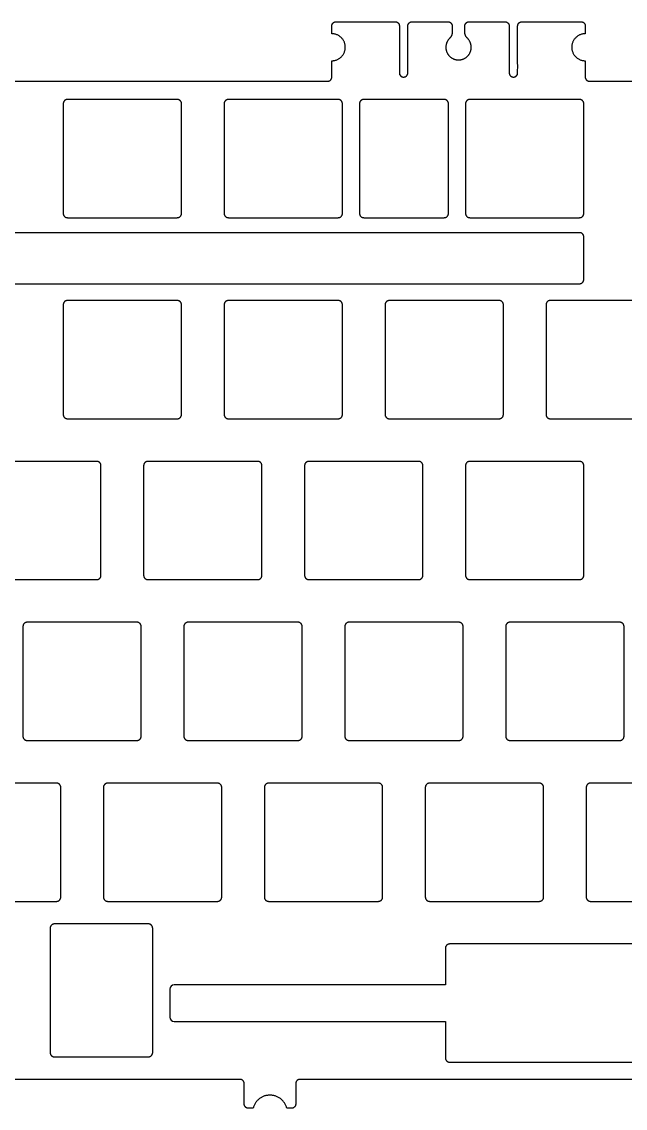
# Model space of a CAD drawing. Header units: millimetres. Extents: x 0 to 347, y 0 to 132.
# Drawn here: x 73.7 to 145.2, y 3 to 131.7 of the extents above; entities that cross this region are included whole.
import ezdxf

# ---------------------------------------------------------------- set-up
doc = ezdxf.new("R2010")
doc.units = ezdxf.units.MM
doc.layers.add('默认', color=7, linetype='Continuous', true_color=0x000000)

msp = doc.modelspace()

# ---------------------------------------------------------------- linework, layer by layer
at = {"layer": '默认'}
for p, q in [((110.42, 125.14), (110.42, 127.07)), ((140.42, 127.07), (140.42, 125.14)), ((100.05, 3.53), (100.05, 5.95)), ((106.15, 5.95), (106.15, 3.53))]:
    msp.add_line(p, q, dxfattribs=at)
for points in [[(123.87, 21.98), (123.87, 17.65), (91.75, 17.65)], [(91.25, 17.15), (91.25, 13.81)], [(91.75, 13.31), (123.87, 13.31), (123.87, 8.98)]]:
    msp.add_lwpolyline(points, dxfattribs=at)
for centre, start, end in [((91.75, 17.15), 90, 180), ((91.75, 13.81), 180, 270)]:
    msp.add_arc(centre, 0.5, start, end, dxfattribs=at)
for points, weights, knots in [([(110.42, 131.19), (110.42, 131.4), (110.57, 131.55), (110.72, 131.69), (110.92, 131.69)], [1, 0.923879485441, 1, 0.923879485441, 1], [312.8243734, 312.8243734, 312.8243734, 313.2170726, 313.2170726, 313.6097718, 313.6097718, 313.6097718]), ([(117.92, 131.69), (118.13, 131.69), (118.28, 131.55), (118.42, 131.4), (118.42, 131.19)], [1, 0.923879360961, 1, 0.923879360961, 1], [320.6097619, 320.6097619, 320.6097619, 321.0024615, 321.0024615, 321.395161, 321.395161, 321.395161]), ([(119.42, 125.64), (119.42, 129.65), (119.42, 131.19), (119.42, 131.69), (119.92, 131.69)], [1, 1, 1, 0.707106931198, 1], [326.971631, 326.971631, 326.971631, 330.977308, 330.977308, 331.762706, 331.762706, 331.762706]), ([(126.17, 131.19), (126.17, 131.4), (126.32, 131.55), (126.47, 131.69), (126.67, 131.69)], [1, 0.923804026725, 1, 0.923804026725, 1], [346.5327261, 346.5327261, 346.5327261, 346.9256224, 346.9256224, 347.3185187, 347.3185187, 347.3185187]), ([(130.92, 131.69), (131.42, 131.69), (131.42, 131.19), (131.42, 129.65), (131.42, 125.64)], [1, 0.707107589089, 1, 1, 1], [351.568134, 351.568134, 351.568134, 352.353531, 352.353531, 356.35921, 356.35921, 356.35921]), ([(132.42, 131.19), (132.42, 131.4), (132.57, 131.55), (132.72, 131.69), (132.92, 131.69)], [1, 0.923879313896, 1, 0.923879313896, 1], [361.9356802, 361.9356802, 361.9356802, 362.3283798, 362.3283798, 362.7210795, 362.7210795, 362.7210795]), ([(110.42, 127.07), (112.02, 127.07), (112.02, 128.67), (112.02, 130.27), (110.42, 130.27)], [1, 0.707109321085, 1.00000718393, 0.707109321085, 1], [307.129267, 307.129267, 307.129267, 309.642541, 309.642541, 312.155815, 312.155815, 312.155815]), ([(118.42, 131.19), (118.42, 129.65), (118.42, 125.64), (118.42, 125.43), (118.57, 125.29), (118.72, 125.14), (118.92, 125.14), (119.42, 125.14), (119.42, 125.64)], [1, 1, 1, 0.923879313885, 1, 0.923879313885, 1, 0.707107589127, 1], [321.395161, 321.395161, 321.395161, 325.400835, 325.400835, 325.793535, 325.793535, 326.186234, 326.186234, 326.971631, 326.971631, 326.971631]), ([(131.42, 125.64), (131.42, 125.14), (131.92, 125.14), (132.13, 125.14), (132.28, 125.29), (132.42, 125.43), (132.42, 125.64), (132.42, 129.65), (132.42, 131.19)], [1, 0.707107589127, 1, 0.923879313885, 1, 0.923879313885, 1, 1, 1], [356.35921, 356.35921, 356.35921, 357.144607, 357.144607, 357.537306, 357.537306, 357.930006, 357.930006, 361.93568, 361.93568, 361.93568]), ([(140.42, 130.27), (138.82, 130.27), (138.82, 128.67), (138.82, 127.07), (140.42, 127.07)], [1, 0.707111860992, 1.00001436791, 0.707111860992, 1], [371.175026, 371.175026, 371.175026, 373.6883, 373.6883, 376.201574, 376.201574, 376.201574]), ([(124.37, 129.74), (123.65, 129.03), (124.03, 128.1), (124.41, 127.17), (125.42, 127.17), (126.43, 127.17), (126.81, 128.1), (127.19, 129.03), (126.47, 129.74)], [1, 0.830077996868, 1, 0.830077996869, 1, 0.830077996869, 1, 0.830077996869, 1], [338.118583, 338.118583, 338.118583, 339.893229, 339.893229, 341.667876, 341.667876, 343.442522, 343.442522, 345.217168, 345.217168, 345.217168]), ([(140.42, 125.14), (140.42, 124.93), (140.57, 124.79), (140.72, 124.64), (140.92, 124.64)], [1, 0.923879131434, 1, 0.923879131434, 1], [378.1283589, 378.1283589, 378.1283589, 378.521059, 378.521059, 378.9137591, 378.9137591, 378.9137591]), ([(105.09, 3.03), (104.7, 4.58), (103.1, 4.58), (101.5, 4.58), (101.11, 3.03)], [1, 0.82280332895, 1.08851835464, 0.82280332895, 1], [1100.510016, 1100.510016, 1100.510016, 1103.193783, 1103.193783, 1105.87755, 1105.87755, 1105.87755])]:
    msp.add_rational_spline(points, weights, degree=2, knots=knots, dxfattribs=at)
for points in [[(110.92, 131.69), (114.42, 131.69), (117.92, 131.69)], [(119.92, 131.69), (122.05, 131.69), (124.17, 131.69)], [(126.67, 131.69), (128.8, 131.69), (130.92, 131.69)], [(132.92, 131.69), (136.42, 131.69), (139.92, 131.69)], [(110.42, 130.27), (110.42, 130.73), (110.42, 131.19)], [(124.67, 131.19), (124.67, 130.82), (124.67, 130.45)], [(126.17, 130.45), (126.17, 130.82), (126.17, 131.19)], [(140.42, 131.19), (140.42, 130.73), (140.42, 130.27)], [(52.11, 124.64), (80.9, 124.64), (109.92, 124.64)], [(140.92, 124.64), (174.42, 124.64), (207.9, 124.64)], [(92.13, 122.49), (85.63, 122.49), (79.13, 122.49)], [(111.18, 122.49), (104.68, 122.49), (98.18, 122.49)], [(123.73, 122.49), (118.96, 122.49), (114.2, 122.49)], [(139.75, 122.49), (133.25, 122.49), (126.75, 122.49)], [(78.63, 121.99), (78.63, 115.49), (78.63, 108.99)], [(92.63, 108.99), (92.63, 115.49), (92.63, 121.99)], [(97.68, 121.99), (97.68, 115.49), (97.68, 108.99)], [(111.68, 108.99), (111.68, 115.49), (111.68, 121.99)], [(113.7, 121.99), (113.7, 115.49), (113.7, 108.99)], [(124.23, 108.99), (124.23, 115.49), (124.23, 121.99)], [(126.25, 121.99), (126.25, 115.49), (126.25, 108.99)], [(140.25, 108.99), (140.25, 115.49), (140.25, 121.99)], [(79.13, 108.49), (85.63, 108.49), (92.13, 108.49)], [(98.18, 108.49), (104.68, 108.49), (111.18, 108.49)], [(114.2, 108.49), (118.96, 108.49), (123.73, 108.49)], [(126.75, 108.49), (133.25, 108.49), (139.75, 108.49)], [(139.75, 106.71), (80.86, 106.71), (21.98, 106.71)], [(140.25, 101.17), (140.25, 103.69), (140.25, 106.21)], [(21.98, 100.67), (80.86, 100.67), (139.75, 100.67)], [(78.63, 98.18), (78.63, 91.68), (78.63, 85.18)], [(92.13, 98.68), (85.63, 98.68), (79.13, 98.68)], [(92.63, 85.18), (92.63, 91.68), (92.63, 98.18)], [(97.68, 98.18), (97.68, 91.68), (97.68, 85.18)], [(111.18, 98.68), (104.68, 98.68), (98.18, 98.68)], [(111.68, 85.18), (111.68, 91.68), (111.68, 98.18)], [(116.73, 98.18), (116.73, 91.68), (116.73, 85.18)], [(130.23, 98.68), (123.73, 98.68), (117.23, 98.68)], [(130.73, 85.18), (130.73, 91.68), (130.73, 98.18)], [(135.78, 98.18), (135.78, 91.68), (135.78, 85.18)], [(149.28, 98.68), (142.78, 98.68), (136.28, 98.68)], [(79.13, 84.68), (85.63, 84.68), (92.13, 84.68)], [(98.18, 84.68), (104.68, 84.68), (111.18, 84.68)], [(117.23, 84.68), (123.73, 84.68), (130.23, 84.68)], [(136.28, 84.68), (142.78, 84.68), (149.28, 84.68)], [(82.6, 79.63), (76.1, 79.63), (69.6, 79.63)], [(83.1, 66.13), (83.1, 72.63), (83.1, 79.13)], [(88.15, 79.13), (88.15, 72.63), (88.15, 66.13)], [(101.65, 79.63), (95.15, 79.63), (88.65, 79.63)], [(102.15, 66.13), (102.15, 72.63), (102.15, 79.13)], [(107.2, 79.13), (107.2, 72.63), (107.2, 66.13)], [(120.7, 79.63), (114.2, 79.63), (107.7, 79.63)], [(121.2, 66.13), (121.2, 72.63), (121.2, 79.13)], [(126.25, 79.13), (126.25, 72.63), (126.25, 66.13)], [(139.75, 79.63), (133.25, 79.63), (126.75, 79.63)], [(140.25, 66.13), (140.25, 72.63), (140.25, 79.13)], [(69.6, 65.63), (76.1, 65.63), (82.6, 65.63)], [(88.65, 65.63), (95.15, 65.63), (101.65, 65.63)], [(107.7, 65.63), (114.2, 65.63), (120.7, 65.63)], [(126.75, 65.63), (133.25, 65.63), (139.75, 65.63)], [(87.36, 60.58), (80.86, 60.58), (74.36, 60.58)], [(106.41, 60.58), (99.91, 60.58), (93.41, 60.58)], [(125.46, 60.58), (118.96, 60.58), (112.46, 60.58)], [(144.51, 60.58), (138.01, 60.58), (131.51, 60.58)], [(73.86, 60.08), (73.86, 53.58), (73.86, 47.08)], [(87.86, 47.08), (87.86, 53.58), (87.86, 60.08)], [(92.91, 60.08), (92.91, 53.58), (92.91, 47.08)], [(106.91, 47.08), (106.91, 53.58), (106.91, 60.08)], [(111.96, 60.08), (111.96, 53.58), (111.96, 47.08)], [(125.96, 47.08), (125.96, 53.58), (125.96, 60.08)], [(131.01, 60.08), (131.01, 53.58), (131.01, 47.08)], [(145.01, 47.08), (145.01, 53.58), (145.01, 60.08)], [(74.36, 46.58), (80.86, 46.58), (87.36, 46.58)], [(93.41, 46.58), (99.91, 46.58), (106.41, 46.58)], [(112.46, 46.58), (118.96, 46.58), (125.46, 46.58)], [(131.51, 46.58), (138.01, 46.58), (144.51, 46.58)], [(77.84, 41.53), (71.34, 41.53), (64.84, 41.53)], [(96.89, 41.53), (90.39, 41.53), (83.89, 41.53)], [(115.94, 41.53), (109.44, 41.53), (102.94, 41.53)], [(134.99, 41.53), (128.49, 41.53), (121.99, 41.53)], [(154.04, 41.53), (147.54, 41.53), (141.04, 41.53)], [(78.34, 28.03), (78.34, 34.53), (78.34, 41.03)], [(83.39, 41.03), (83.39, 34.53), (83.39, 28.03)], [(97.39, 28.03), (97.39, 34.53), (97.39, 41.03)], [(102.44, 41.03), (102.44, 34.53), (102.44, 28.03)], [(116.44, 28.03), (116.44, 34.53), (116.44, 41.03)], [(121.49, 41.03), (121.49, 34.53), (121.49, 28.03)], [(135.49, 28.03), (135.49, 34.53), (135.49, 41.03)], [(140.54, 41.03), (140.54, 34.53), (140.54, 28.03)], [(64.84, 27.53), (71.34, 27.53), (77.84, 27.53)], [(83.89, 27.53), (90.39, 27.53), (96.89, 27.53)], [(102.94, 27.53), (109.44, 27.53), (115.94, 27.53)], [(121.99, 27.53), (128.49, 27.53), (134.99, 27.53)], [(141.04, 27.53), (147.54, 27.53), (154.04, 27.53)], [(88.7, 24.86), (83.15, 24.86), (77.6, 24.86)], [(77.08, 24.33), (77.08, 16.98), (77.08, 9.63)], [(89.22, 9.63), (89.22, 16.98), (89.22, 24.33)], [(149.27, 22.48), (136.82, 22.48), (124.37, 22.48)], [(77.6, 9.11), (83.15, 9.11), (88.7, 9.11)], [(124.37, 8.48), (136.82, 8.48), (149.27, 8.48)], [(99.55, 6.45), (77.09, 6.45), (54.63, 6.45)], [(172.21, 6.45), (139.43, 6.45), (106.65, 6.45)], [(101.11, 3.03), (100.83, 3.03), (100.55, 3.03)], [(105.65, 3.03), (105.37, 3.03), (105.09, 3.03)]]:
    msp.add_open_spline(points, degree=2, dxfattribs=at)
for points, weights in [([(124.17, 131.69), (124.67, 131.69), (124.67, 131.19)], [1, 0.70710739093, 1]), ([(139.92, 131.69), (140.42, 131.69), (140.42, 131.19)], [1, 0.707106781185, 1]), ([(124.67, 130.45), (124.67, 130.03), (124.37, 129.74)], [1, 0.921954445729, 1]), ([(126.47, 129.74), (126.17, 130.03), (126.17, 130.45)], [1, 0.921954445728, 1]), ([(109.92, 124.64), (110.42, 124.64), (110.42, 125.14)], [1, 0.707106769657, 1]), ([(79.13, 122.49), (78.63, 122.49), (78.63, 121.99)], [1, 0.707106781187, 1]), ([(92.63, 121.99), (92.63, 122.49), (92.13, 122.49)], [1, 0.707106781187, 1]), ([(98.18, 122.49), (97.68, 122.49), (97.68, 121.99)], [1, 0.707106781187, 1]), ([(111.68, 121.99), (111.68, 122.49), (111.18, 122.49)], [1, 0.707106781187, 1]), ([(114.2, 122.49), (113.7, 122.49), (113.7, 121.99)], [1, 0.707106781187, 1]), ([(124.23, 121.99), (124.23, 122.49), (123.73, 122.49)], [1, 0.707106781187, 1]), ([(126.75, 122.49), (126.25, 122.49), (126.25, 121.99)], [1, 0.707106781187, 1]), ([(140.25, 121.99), (140.25, 122.49), (139.75, 122.49)], [1, 0.707106781187, 1]), ([(78.63, 108.99), (78.63, 108.49), (79.13, 108.49)], [1, 0.707106781187, 1]), ([(92.13, 108.49), (92.63, 108.49), (92.63, 108.99)], [1, 0.707106781187, 1]), ([(97.68, 108.99), (97.68, 108.49), (98.18, 108.49)], [1, 0.707106781187, 1]), ([(111.18, 108.49), (111.68, 108.49), (111.68, 108.99)], [1, 0.707106781187, 1]), ([(113.7, 108.99), (113.7, 108.49), (114.2, 108.49)], [1, 0.707106781187, 1]), ([(123.73, 108.49), (124.23, 108.49), (124.23, 108.99)], [1, 0.707106781188, 1]), ([(126.25, 108.99), (126.25, 108.49), (126.75, 108.49)], [1, 0.707106781187, 1]), ([(139.75, 108.49), (140.25, 108.49), (140.25, 108.99)], [1, 0.707106781187, 1]), ([(140.25, 106.21), (140.25, 106.71), (139.75, 106.71)], [1, 0.707106781187, 1]), ([(139.75, 100.67), (140.25, 100.67), (140.25, 101.17)], [1, 0.707106781187, 1]), ([(79.13, 98.68), (78.63, 98.68), (78.63, 98.18)], [1, 0.707106781188, 1]), ([(92.63, 98.18), (92.63, 98.68), (92.13, 98.68)], [1, 0.707106781188, 1]), ([(98.18, 98.68), (97.68, 98.68), (97.68, 98.18)], [1, 0.707106781188, 1]), ([(111.68, 98.18), (111.68, 98.68), (111.18, 98.68)], [1, 0.707106781187, 1]), ([(117.23, 98.68), (116.73, 98.68), (116.73, 98.18)], [1, 0.707106781187, 1]), ([(130.73, 98.18), (130.73, 98.68), (130.23, 98.68)], [1, 0.707106781187, 1]), ([(136.28, 98.68), (135.78, 98.68), (135.78, 98.18)], [1, 0.707106781187, 1]), ([(78.63, 85.18), (78.63, 84.68), (79.13, 84.68)], [1, 0.707106781186, 1]), ([(92.13, 84.68), (92.63, 84.68), (92.63, 85.18)], [1, 0.707106781187, 1]), ([(97.68, 85.18), (97.68, 84.68), (98.18, 84.68)], [1, 0.707106781186, 1]), ([(111.18, 84.68), (111.68, 84.68), (111.68, 85.18)], [1, 0.707106781187, 1]), ([(116.73, 85.18), (116.73, 84.68), (117.23, 84.68)], [1, 0.707106781187, 1]), ([(130.23, 84.68), (130.73, 84.68), (130.73, 85.18)], [1, 0.707106781184, 1]), ([(135.78, 85.18), (135.78, 84.68), (136.28, 84.68)], [1, 0.707106781186, 1]), ([(83.1, 79.13), (83.1, 79.63), (82.6, 79.63)], [1, 0.707106781187, 1]), ([(88.65, 79.63), (88.15, 79.63), (88.15, 79.13)], [1, 0.707106781187, 1]), ([(102.15, 79.13), (102.15, 79.63), (101.65, 79.63)], [1, 0.707106781189, 1]), ([(107.7, 79.63), (107.2, 79.63), (107.2, 79.13)], [1, 0.707106781186, 1]), ([(121.2, 79.13), (121.2, 79.63), (120.7, 79.63)], [1, 0.707106781189, 1]), ([(126.75, 79.63), (126.25, 79.63), (126.25, 79.13)], [1, 0.707106781187, 1]), ([(140.25, 79.13), (140.25, 79.63), (139.75, 79.63)], [1, 0.707106781188, 1]), ([(82.6, 65.63), (83.1, 65.63), (83.1, 66.13)], [1, 0.707106781186, 1]), ([(88.15, 66.13), (88.15, 65.63), (88.65, 65.63)], [1, 0.707106781186, 1]), ([(101.65, 65.63), (102.15, 65.63), (102.15, 66.13)], [1, 0.707106781185, 1]), ([(107.2, 66.13), (107.2, 65.63), (107.7, 65.63)], [1, 0.707106781185, 1]), ([(120.7, 65.63), (121.2, 65.63), (121.2, 66.13)], [1, 0.707106781188, 1]), ([(126.25, 66.13), (126.25, 65.63), (126.75, 65.63)], [1, 0.707106781185, 1]), ([(139.75, 65.63), (140.25, 65.63), (140.25, 66.13)], [1, 0.707106781186, 1]), ([(74.36, 60.58), (73.86, 60.58), (73.86, 60.08)], [1, 0.707106781187, 1]), ([(87.86, 60.08), (87.86, 60.58), (87.36, 60.58)], [1, 0.707106781186, 1]), ([(93.41, 60.58), (92.91, 60.58), (92.91, 60.08)], [1, 0.707106781187, 1]), ([(106.91, 60.08), (106.91, 60.58), (106.41, 60.58)], [1, 0.707106781187, 1]), ([(112.46, 60.58), (111.96, 60.58), (111.96, 60.08)], [1, 0.707106781185, 1]), ([(125.96, 60.08), (125.96, 60.58), (125.46, 60.58)], [1, 0.707106781186, 1]), ([(131.51, 60.58), (131.01, 60.58), (131.01, 60.08)], [1, 0.707106781186, 1]), ([(145.01, 60.08), (145.01, 60.58), (144.51, 60.58)], [1, 0.707106781188, 1]), ([(73.86, 47.08), (73.86, 46.58), (74.36, 46.58)], [1, 0.707106781186, 1]), ([(87.36, 46.58), (87.86, 46.58), (87.86, 47.08)], [1, 0.707106781185, 1]), ([(92.91, 47.08), (92.91, 46.58), (93.41, 46.58)], [1, 0.707106781187, 1]), ([(106.41, 46.58), (106.91, 46.58), (106.91, 47.08)], [1, 0.707106781185, 1]), ([(111.96, 47.08), (111.96, 46.58), (112.46, 46.58)], [1, 0.707106781186, 1]), ([(125.46, 46.58), (125.96, 46.58), (125.96, 47.08)], [1, 0.707106781186, 1]), ([(131.01, 47.08), (131.01, 46.58), (131.51, 46.58)], [1, 0.707106781186, 1]), ([(144.51, 46.58), (145.01, 46.58), (145.01, 47.08)], [1, 0.707106781187, 1]), ([(78.34, 41.03), (78.34, 41.53), (77.84, 41.53)], [1, 0.707106781189, 1]), ([(83.89, 41.53), (83.39, 41.53), (83.39, 41.03)], [1, 0.707106781188, 1]), ([(97.39, 41.03), (97.39, 41.53), (96.89, 41.53)], [1, 0.70710678119, 1]), ([(102.94, 41.53), (102.44, 41.53), (102.44, 41.03)], [1, 0.707106781187, 1]), ([(116.44, 41.03), (116.44, 41.53), (115.94, 41.53)], [1, 0.707106781189, 1]), ([(121.99, 41.53), (121.49, 41.53), (121.49, 41.03)], [1, 0.707106781188, 1]), ([(135.49, 41.03), (135.49, 41.53), (134.99, 41.53)], [1, 0.707106781189, 1]), ([(141.04, 41.53), (140.54, 41.53), (140.54, 41.03)], [1, 0.707106781187, 1]), ([(77.84, 27.53), (78.34, 27.53), (78.34, 28.03)], [1, 0.707106781186, 1]), ([(83.39, 28.03), (83.39, 27.53), (83.89, 27.53)], [1, 0.707106781184, 1]), ([(96.89, 27.53), (97.39, 27.53), (97.39, 28.03)], [1, 0.707106781187, 1]), ([(102.44, 28.03), (102.44, 27.53), (102.94, 27.53)], [1, 0.707106781185, 1]), ([(115.94, 27.53), (116.44, 27.53), (116.44, 28.03)], [1, 0.707106781185, 1]), ([(121.49, 28.03), (121.49, 27.53), (121.99, 27.53)], [1, 0.707106781186, 1]), ([(134.99, 27.53), (135.49, 27.53), (135.49, 28.03)], [1, 0.707106781185, 1]), ([(140.54, 28.03), (140.54, 27.53), (141.04, 27.53)], [1, 0.707106781185, 1]), ([(77.6, 24.86), (77.08, 24.86), (77.08, 24.33)], [1, 0.707106781188, 1]), ([(89.22, 24.33), (89.22, 24.86), (88.7, 24.86)], [1, 0.707106781187, 1]), ([(124.37, 22.48), (123.87, 22.48), (123.87, 21.98)], [1, 0.707106781188, 1]), ([(77.08, 9.63), (77.08, 9.11), (77.6, 9.11)], [1, 0.707106781187, 1]), ([(88.7, 9.11), (89.22, 9.11), (89.22, 9.63)], [1, 0.707106781186, 1]), ([(123.87, 8.98), (123.87, 8.48), (124.37, 8.48)], [1, 0.707106781189, 1]), ([(100.05, 5.95), (100.05, 6.45), (99.55, 6.45)], [1, 0.707106784968, 1]), ([(106.65, 6.45), (106.15, 6.45), (106.15, 5.95)], [1, 0.707106778366, 1]), ([(100.55, 3.03), (100.05, 3.03), (100.05, 3.53)], [1, 0.707106781188, 1]), ([(106.15, 3.53), (106.15, 3.03), (105.65, 3.03)], [1, 0.707106781196, 1])]:
    msp.add_rational_spline(points, weights, degree=2, dxfattribs=at)

doc.saveas('drawing.dxf')
